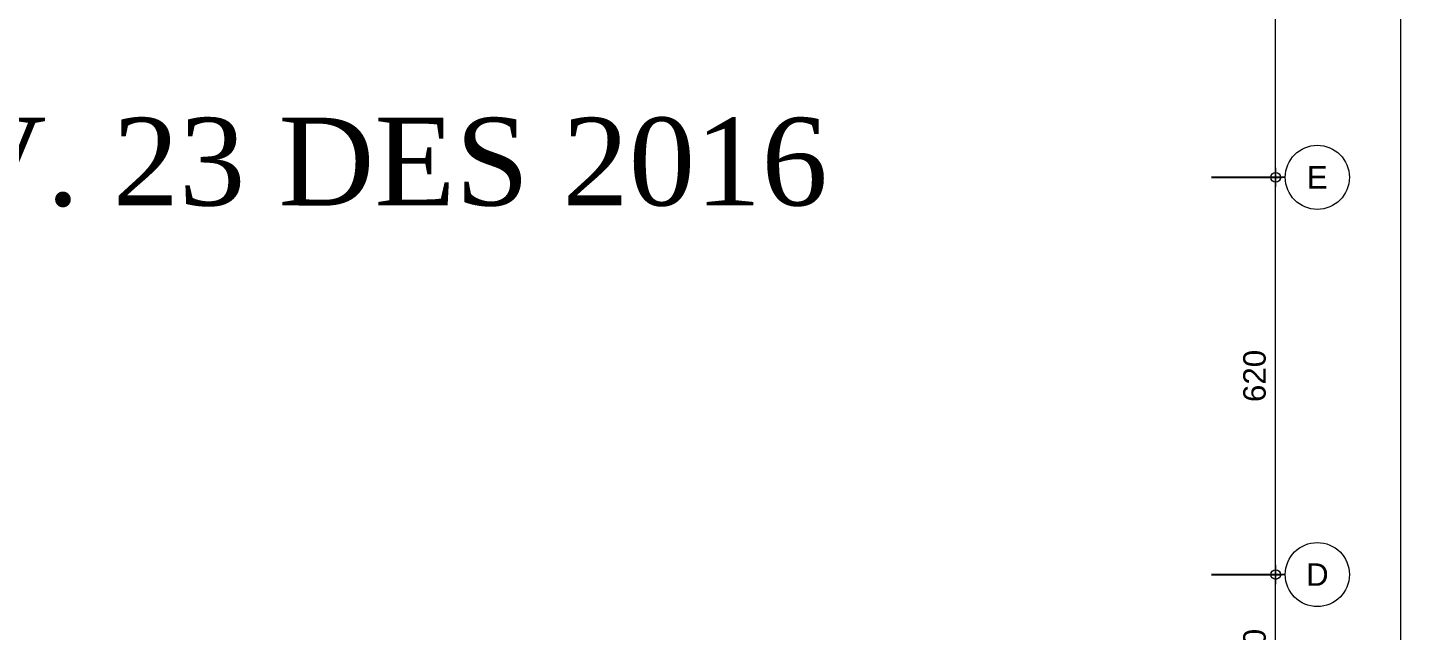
# Model space of a CAD drawing. Header units: millimetres. Extents: x -324 to 75, y -297 to 70.
# Drawn here: x -27.46 to -5.9, y 12.59 to 22.01 of the extents above; entities that cross this region are included whole.
import ezdxf
from ezdxf.enums import TextEntityAlignment as Align

# ---------------------------------------------------------------- set-up
doc = ezdxf.new("R2010")
doc.units = ezdxf.units.MM
doc.layers.get('defpoints').update_dxf_attribs({"color": 1})
doc.layers.add('u', color=6, linetype='Continuous', lineweight=20)
doc.styles.add('ROMANT', font='romantic.ttf', dxfattribs={"height": 1.2})
doc.styles.add('S', font='simplex', dxfattribs={"width": 0.75})
doc.styles.get("Standard").update_dxf_attribs({"font": 'arial.ttf'})
doc.dimstyles.new('sk-100', dxfattribs={"dimtxt": 0.35, "dimasz": 0.15, "dimexe": 0.1, "dimexo": 0, "dimgap": 0.15, "dimtad": 1, "dimdec": 0, "dimlfac": 100, "dimzin": 0, "dimdsep": 46, "dimtxsty": 'Standard', "dimblk": 'BULAT', "dimcen": 0.09, "dimclrd": 256, "dimclre": 256, "dimclrt": 256, "dimadec": 0, "dimazin": 0, "dimtfac": 1, "dimtdec": 0, "dimtofl": 0, "dimtmove": 0, "dimatfit": 3, "dimldrblk": 'BULAT', "dimfxl": 1, "dimtolj": 1, "dimtzin": 0, "dimlwd": -1, "dimarcsym": 0})

# ---------------------------------------------------------------- blocks, each defined once
blk = doc.blocks.new('BULAT')
for p, q in [((-1, 0), (1, 0)), ((0, -1), (0, 1))]:
    blk.add_line(p, q)
blk.add_circle((0, 0), 0.5)
blk = doc.blocks.new('*D131')
at = {"layer": 'defpoints', "color": 0}
for p in [(-8.996, 13.475), (-7.996, 13.475), (-8.996, 10.975)]:
    blk.add_point(p, dxfattribs=at)
at = {"layer": 'u', "lineweight": -2}
for p, q in [((-8.996, 13.475), (-7.896, 13.475)), ((-8.996, 10.975), (-7.896, 10.975))]:
    blk.add_line(p, q, dxfattribs=at)
at = {"layer": 'u'}
blk.add_line((-7.996, 11.125), (-7.996, 13.325), dxfattribs=at)
at = {"layer": 'u', "xscale": 0.15, "yscale": 0.15, "zscale": 0.15}
for p, rotation in [((-7.996, 13.475), 90), ((-7.996, 10.975), 270)]:
    blk.add_blockref('BULAT', p, dxfattribs=dict(at, rotation=rotation))
at = {"layer": 'u', "insert": (-8.324, 12.22), "char_height": 0.35, "attachment_point": 5, "rotation": 90}
blk.add_mtext('\\A1;250', dxfattribs=at)
blk = doc.blocks.new('NAV')
blk.add_circle((0, -0.4), 0.4)
at = {"style": 'S', "width": 0.75, "flags": 4}
blk.add_attdef('AV', text='', height=0.3, dxfattribs=at).set_placement((0, -0.4), align=Align.MIDDLE)
blk = doc.blocks.new('*D132')
at = {"layer": 'defpoints', "color": 0}
for p in [(-8.996, 19.675), (-7.996, 19.675), (-8.996, 13.475)]:
    blk.add_point(p, dxfattribs=at)
at = {"layer": 'u', "lineweight": -2}
for p, q in [((-8.996, 19.675), (-7.896, 19.675)), ((-8.996, 13.475), (-7.896, 13.475))]:
    blk.add_line(p, q, dxfattribs=at)
at = {"layer": 'u'}
blk.add_line((-7.996, 13.625), (-7.996, 19.525), dxfattribs=at)
at = {"layer": 'u', "xscale": 0.15, "yscale": 0.15, "zscale": 0.15}
for p, rotation in [((-7.996, 19.675), 90), ((-7.996, 13.475), 270)]:
    blk.add_blockref('BULAT', p, dxfattribs=dict(at, rotation=rotation))
at = {"layer": 'u', "insert": (-8.324, 16.575), "char_height": 0.35, "attachment_point": 5, "rotation": 90}
blk.add_mtext('\\A1;620', dxfattribs=at)
blk = doc.blocks.new('*D133')
at = {"layer": 'defpoints', "color": 0}
for p in [(-8.996, 25.875), (-7.996, 25.875), (-8.996, 19.675)]:
    blk.add_point(p, dxfattribs=at)
at = {"layer": 'u', "lineweight": -2}
for p, q in [((-8.996, 25.875), (-7.896, 25.875)), ((-8.996, 19.675), (-7.896, 19.675))]:
    blk.add_line(p, q, dxfattribs=at)
at = {"layer": 'u'}
blk.add_line((-7.996, 19.825), (-7.996, 25.725), dxfattribs=at)
at = {"layer": 'u', "xscale": 0.15, "yscale": 0.15, "zscale": 0.15}
for p, rotation in [((-7.996, 25.875), 90), ((-7.996, 19.675), 270)]:
    blk.add_blockref('BULAT', p, dxfattribs=dict(at, rotation=rotation))
at = {"layer": 'u', "insert": (-8.324, 22.775), "char_height": 0.35, "attachment_point": 5, "rotation": 90}
blk.add_mtext('\\A1;620', dxfattribs=at)
blk = doc.blocks.new('*D139')
at = {"layer": 'defpoints', "color": 0}
for p in [(-6.846, 53.875), (-6.046, 53.875), (-6.846, -2.125)]:
    blk.add_point(p, dxfattribs=at)
at = {"layer": 'u', "lineweight": -2}
for p, q in [((-6.846, 53.875), (-5.946, 53.875)), ((-6.846, -2.125), (-5.946, -2.125))]:
    blk.add_line(p, q, dxfattribs=at)
at = {"layer": 'u'}
blk.add_line((-6.046, -1.975), (-6.046, 53.725), dxfattribs=at)
at = {"layer": 'u', "xscale": 0.15, "yscale": 0.15, "zscale": 0.15}
for p, rotation in [((-6.046, 53.875), 90), ((-6.046, -2.125), 270)]:
    blk.add_blockref('BULAT', p, dxfattribs=dict(at, rotation=rotation))
at = {"layer": 'u', "insert": (-6.374, 25.875), "char_height": 0.35, "attachment_point": 5, "rotation": 90}
blk.add_mtext('\\A1;5600', dxfattribs=at)

msp = doc.modelspace()

# ---------------------------------------------------------------- block references
at = {"layer": 'u'}
ref = msp.add_blockref('NAV', (-7.346, 20.175), dxfattribs=dict(at, xscale=1.25, yscale=1.25, zscale=1.25))
ref.add_attrib('AV', 'E', dxfattribs={"layer": '0', "height": 0.35, "flags": 4}).set_placement((-7.346, 19.675), align=Align.MIDDLE)
ref = msp.add_blockref('NAV', (-7.346, 13.975), dxfattribs=dict(at, xscale=1.25, yscale=1.25, zscale=1.25))
ref.add_attrib('AV', 'D', dxfattribs={"layer": '0', "height": 0.35, "flags": 4}).set_placement((-7.346, 13.475), align=Align.MIDDLE)

# ---------------------------------------------------------------- texts
at = {"layer": 'defpoints', "color": 2, "style": 'ROMANT'}
msp.add_text('REV. 23 DES 2016', height=1.36987, dxfattribs=at).set_placement((-23.141, 19.236), align=Align.CENTER)

# ---------------------------------------------------------------- dimensions: what is measured, and where the dimension line sits
at = {"layer": 'u'}
for base, p1, p2, picture, middle in [((-6.046, 53.875), (-6.846, -2.125), (-6.846, 53.875), '*D139', (-6.046, 25.875)), ((-7.996, 25.875), (-8.996, 19.675), (-8.996, 25.875), '*D133', (-7.996, 22.775)), ((-7.996, 19.675), (-8.996, 13.475), (-8.996, 19.675), '*D132', (-7.996, 16.575)), ((-7.996, 13.475), (-8.996, 10.975), (-8.996, 13.475), '*D131', (-7.996, 12.22))]:
    dim = msp.add_linear_dim(base=base, p1=p1, p2=p2, angle=90, dimstyle='sk-100', dxfattribs=at)
    dim.commit()
    dim.dimension.update_dxf_attribs({"geometry": picture, "text_midpoint": middle, "dimtype": 160})

doc.saveas('drawing.dxf')
